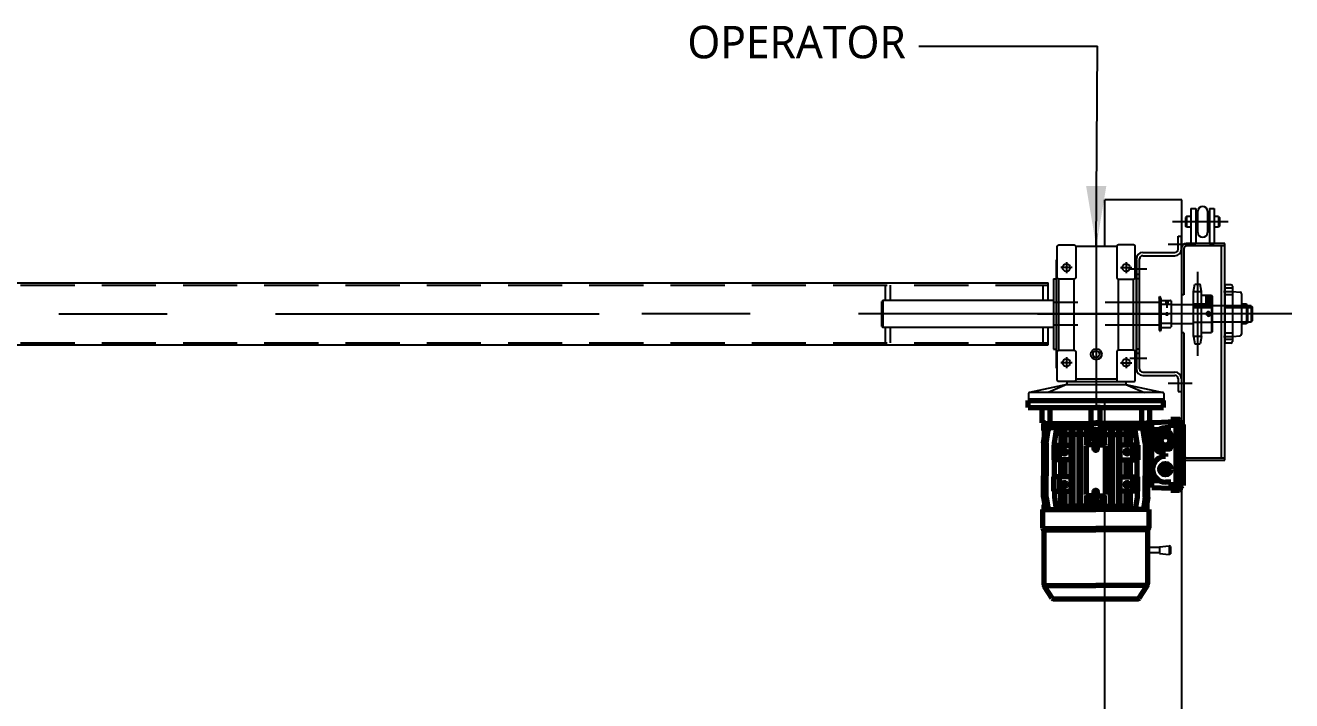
# Model space of a CAD drawing. Extents: x 991 to 16092, y 525 to 11255.
# Drawn here: x 4329 to 6667, y 9847 to 11094 of the extents above; entities that cross this region are included whole.
import ezdxf

# ---------------------------------------------------------------- set-up
doc = ezdxf.new("R2010")
doc.units = 0
doc.header["$LTSCALE"] = 200
doc.header["$MEASUREMENT"] = 0
for name, pattern in [('CENTER', [7, 4, -1, 1, -1]), ('EB_DASHDOT', [39, 30, -3, 3, -3]), ('HIDDEN', [0.375, 0.25, -0.125])]:
    doc.linetypes.add(name, pattern=pattern)
doc.layers.get('0').update_dxf_attribs({"linetype": 'CONTINUOUS'})
for name, color, linetype, lineweight in [('CAXA0', 7, 'CONTINUOUS', 70), ('CAXA1', 1, 'EB_DASHDOT', 25), ('CAXA3', 7, 'CONTINUOUS', 25)]:
    doc.layers.add(name, color=color, linetype=linetype, lineweight=lineweight)
doc.layers.add('SYM-LEAD', color=6, linetype='CONTINUOUS')
doc.layers.add('TEXT', color=3, linetype='CONTINUOUS')
doc.styles.add('스타일1', font='malgun.ttf')

msp = doc.modelspace()

# ---------------------------------------------------------------- linework, layer by layer
at = {"color": 0, "transparency": 33554687}
for p, q in [((6463.8, 10772, 15.8), (6321.8, 10772, 15.8)), ((6321.8, 10686, 18.4), (6321.8, 10772, 15.8)), ((6463.8, 5789.3, 1.4), (6463.8, 10772, 15.8)), ((6321.8, 5789.3), (6321.8, 10401.5, 18.4))]:
    msp.add_line(p, q, dxfattribs=at)
at = {"transparency": 33554687}
for p, q in [((6480.9, 10756.5, 4.2), (6480.9, 10691.5, 4.2)), ((6480.9, 10756.5, 4.2), (6489.9, 10756.5, 4.2)), ((6489.9, 10756.5, 4.2), (6489.9, 10691.5, 4.2)), ((6514.9, 10756.5, 4.2), (6514.9, 10691.5, 4.2)), ((6514.9, 10756.5, 4.2), (6523.9, 10756.5, 4.2)), ((6523.9, 10756.5, 4.2), (6523.9, 10691.5, 4.2)), ((6472.9, 10741.5, 4.2), (6470.9, 10739.5, 4.2)), ((6470.9, 10739.5, 4.2), (6470.9, 10723.5, 4.2)), ((6480.9, 10741.5, 4.2), (6472.9, 10741.5, 4.2)), ((6472.9, 10741.5, 4.2), (6472.9, 10721.5, 4.2)), ((6493.4, 10741.5, 4.2), (6489.9, 10741.5, 4.2)), ((6493.4, 10712, 4.2), (6493.4, 10751, 4.2)), ((6511.4, 10751, 4.2), (6511.4, 10712, 4.2)), ((6514.9, 10741.5, 4.2), (6511.4, 10741.5, 4.2)), ((6531.9, 10741.5, 4.2), (6523.9, 10741.5, 4.2)), ((6531.9, 10741.5, 4.2), (6533.9, 10739.5, 4.2)), ((6531.9, 10741.5, 4.2), (6531.9, 10721.5, 4.2)), ((6533.9, 10739.5, 4.2), (6533.9, 10723.5, 4.2)), ((6472.9, 10721.5, 4.2), (6470.9, 10723.5, 4.2)), ((6480.9, 10721.5, 4.2), (6472.9, 10721.5, 4.2)), ((6493.4, 10721.5, 4.2), (6489.9, 10721.5, 4.2)), ((6514.9, 10721.5, 4.2), (6511.4, 10721.5, 4.2)), ((6531.9, 10721.5, 4.2), (6523.9, 10721.5, 4.2)), ((6533.9, 10723.5, 4.2), (6531.9, 10721.5, 4.2)), ((6457.4, 10705, 4.2), (6463.4, 10705, 4.2)), ((6457.4, 10681, 4.2), (6457.4, 10705, 4.2)), ((6463.4, 10681, 4.2), (6463.4, 10705, 4.2)), ((6543.4, 10691.5, 4.2), (6472.4, 10691.5, 4.2)), ((6543.4, 10687, 4.2), (6472.4, 10687, 4.2)), ((6480.9, 10691.5, 4.2), (6489.9, 10691.5, 4.2)), ((6514.9, 10691.5, 4.2), (6523.9, 10691.5, 4.2)), ((6537.4, 10296, 4.2), (6537.4, 10687, 4.2)), ((6543.4, 10291.5, 4.2), (6543.4, 10691.5, 4.2)), ((6543.4, 10685.5, 4.2), (6543.4, 10691.5, 4.2)), ((6380.1, 10460, 4.2), (6380.1, 10663, 4.2)), ((6380.1, 10460, 4.2), (6380.1, 10663, 4.2)), ((6386.1, 10460, 4.2), (6386.1, 10663, 4.2)), ((6386.1, 10460, 4.2), (6386.1, 10663, 4.2)), ((6392.1, 10675, 4.2), (6451.4, 10675, 4.2)), ((6392.1, 10669, 4.2), (6451.4, 10669, 4.2)), ((6463.4, 10682.5, 4.2), (6463.4, 10588.8, 4.2)), ((6467.9, 10682.5, 4.2), (6467.9, 10596.5, 4.2)), ((6463.4, 10641.5, 4.2), (6463.4, 10481.5, 4.2)), ((2220.1, 10618.7, 4.2), (6217.1, 10618.7, 4.2)), ((6217.1, 10586.5, 4.2), (6217.1, 10618.7, 4.2)), ((6386.1, 10634.5, 4.2), (6380.1, 10634.5, 4.2)), ((6386.1, 10634.5, 4.2), (6380.1, 10634.5, 4.2)), ((6485.7, 10603.1, 4.2), (6488.4, 10616.5, 4.2)), ((6488.4, 10616.5, 4.2), (6497.7, 10616.5, 4.2)), ((6500.3, 10603.1, 4.2), (6497.7, 10616.5, 4.2)), ((6543.4, 10615.5, 4.2), (6543.4, 10507.5, 4.2)), ((6554.4, 10615.5, 4.2), (6543.4, 10615.5, 4.2)), ((6467.9, 10596.5, 4.2), (6463.4, 10596.5, 4.2)), ((6485.7, 10603.1, 4.2), (6500.3, 10603.1, 4.2)), ((6485.7, 10519.9, 4.2), (6485.7, 10603.1, 4.2)), ((6500.3, 10519.9, 4.2), (6500.3, 10603.1, 4.2)), ((6500.3, 10596, 4.2), (6518.7, 10596, 4.2)), ((6518.7, 10596, 4.2), (6520.7, 10594, 4.2)), ((6518.7, 10596, 4.2), (6518.7, 10527, 4.2)), ((6520.7, 10529, 4.2), (6520.7, 10594, 4.2)), ((6557.4, 10612.5, 4.2), (6557.4, 10510.5, 4.2)), ((6557.4, 10603, 4.2), (6571.6, 10601.9, 4.2)), ((6574.4, 10598.9, 4.2), (6574.4, 10524.1, 4.2)), ((5912.1, 10586.5, 4.2), (5910.1, 10584.5, 4.2)), ((5910.1, 10538.5, 4.2), (5910.1, 10584.5, 4.2)), ((6227.1, 10586.5, 4.2), (5912.1, 10586.5, 4.2)), ((5912.1, 10586.5, 4.2), (5912.1, 10536.5, 4.2)), ((6227.1, 10586.5, 4.2), (6227.1, 10536.5, 4.2)), ((6227.1, 10586.5, 4.2), (6227.1, 10536.5, 4.2)), ((6444.3, 10579, 4.2), (6485.7, 10579, 4.2)), ((6543.4, 10576.5, 4.2), (6520.7, 10576.5, 4.2)), ((6583.6, 10579.5, 4.2), (6574.4, 10579.5, 4.2)), ((6583.6, 10579.5, 4.2), (6583.6, 10543.5, 4.2)), ((6585.6, 10578.5, -17.8), (6583.6, 10578.5, -17.8)), ((6583.6, 10578.5, -17.8), (6583.6, 10574.5, -17.8)), ((6583.6, 10574.5, -17.8), (6585.6, 10574.5, -17.8)), ((6585.6, 10574.5, -17.8), (6585.6, 10578.5, -17.8)), ((6591.9, 10576.5, 4.2), (6585.6, 10576.5, 4.2)), ((6585.6, 10576.5, 4.2), (6585.6, 10546.5, 4.2)), ((6591.9, 10576.5, 4.2), (6593.9, 10574.5, 4.2)), ((6591.9, 10576.5, 4.2), (6591.9, 10546.5, 4.2)), ((6593.9, 10574.5, 4.2), (6593.9, 10548.5, 4.2)), ((6543.4, 10546.5, 4.2), (6520.7, 10546.5, 4.2)), ((6583.6, 10548.5, -17.8), (6585.6, 10548.5, -17.8)), ((6583.6, 10544.5, -17.8), (6583.6, 10548.5, -17.8)), ((6585.6, 10548.5, -17.8), (6585.6, 10544.5, -17.8)), ((6591.9, 10546.5, 4.2), (6585.6, 10546.5, 4.2)), ((6593.9, 10548.5, 4.2), (6591.9, 10546.5, 4.2)), ((5910.1, 10538.5, 4.2), (5912.1, 10536.5, 4.2)), ((6227.1, 10536.5, 4.2), (5912.1, 10536.5, 4.2)), ((6217.1, 10504.4, 4.2), (6217.1, 10536.5, 4.2)), ((6444.3, 10544, 4.2), (6485.7, 10544, 4.2)), ((6463.4, 10534.2, 4.2), (6463.4, 10300.5, 4.2)), ((6467.9, 10526.5, 4.2), (6463.4, 10526.5, 4.2)), ((6467.9, 10526.5, 4.2), (6467.9, 10300.5, 4.2)), ((6500.3, 10527, 4.2), (6518.7, 10527, 4.2)), ((6583.6, 10543.5, 4.2), (6574.4, 10543.5, 4.2)), ((6585.6, 10544.5, -17.8), (6583.6, 10544.5, -17.8)), ((2220.1, 10504.4, 4.2), (6217.1, 10504.4, 4.2)), ((6500.3, 10519.9, 4.2), (6485.7, 10519.9, 4.2)), ((6485.7, 10519.9, 4.2), (6488.4, 10506.5, 4.2)), ((6488.4, 10506.5, 4.2), (6497.7, 10506.5, 4.2)), ((6500.3, 10519.9, 4.2), (6497.7, 10506.5, 4.2)), ((6554.4, 10507.5, 4.2), (6543.4, 10507.5, 4.2)), ((6557.4, 10520, 4.2), (6571.6, 10521.1, 4.2)), ((6386.1, 10488.5, 4.2), (6380.1, 10488.5, 4.2)), ((6386.1, 10488.5, 4.2), (6380.1, 10488.5, 4.2)), ((6232.1, 10461.5, 4.2), (6234.1, 10461.5, 4.2)), ((6232.1, 10461.5, 4.2), (6234.1, 10461.5, 4.2)), ((6392.1, 10454, 4.2), (6451.4, 10454, 4.2)), ((6392.1, 10448, 4.2), (6451.4, 10448, 4.2)), ((6457.4, 10442, 4.2), (6457.4, 10418, 4.2)), ((6463.4, 10442, 4.2), (6463.4, 10418, 4.2)), ((6457.4, 10418, 4.2), (6463.4, 10418, 4.2)), ((6472.4, 10296, 4.2), (6543.4, 10296, 4.2)), ((6472.4, 10291.5, 4.2), (6543.4, 10291.5, 4.2)), ((6543.4, 10291.5, 4.2), (6543.4, 10297.5, 4.2))]:
    msp.add_line(p, q, dxfattribs=at)
at = {"color": 1, "linetype": 'CENTER', "transparency": 33554687}
for p, q in [((6306.1, 10710.1, 4.2), (6306.1, 10390.1, 4.2)), ((6549.4, 10731.5, 4.2), (6446.8, 10731.5, 4.2)), ((6261.5, 10647, 4.2), (6240.7, 10647, 4.2)), ((6261.5, 10647, 4.2), (6240.7, 10647, 4.2)), ((6251.1, 10657.4, 4.2), (6251.1, 10636.6, 4.2)), ((6251.1, 10657.4, 4.2), (6251.1, 10636.6, 4.2)), ((6350.7, 10647, 4.2), (6371.5, 10647, 4.2)), ((6350.7, 10647, 4.2), (6371.5, 10647, 4.2)), ((6361.1, 10657.4, 4.2), (6361.1, 10636.6, 4.2)), ((6361.1, 10657.4, 4.2), (6361.1, 10636.6, 4.2)), ((6493, 10639.2, 4.2), (6493, 10483.9, 4.2)), ((6512.9, 10596.7, 4.2), (6512.9, 10579, 4.2)), ((6541, 10603, 4.2), (6559.3, 10603, 4.2)), ((1990.8, 10561.5, 18.4), (5388.2, 10561.5, 18.4)), ((6666.9, 10561.5, 4.2), (5372.7, 10561.5, 18.4)), ((6391.2, 10561.5, 4.2), (6221, 10561.5, 4.2)), ((6391.2, 10561.5, 4.2), (6221, 10561.5, 4.2)), ((6512.9, 10566.9, 4.2), (6512.9, 10556.2, 4.2)), ((6594.3, 10561.5, 4.2), (6532.3, 10561.5, 4.2)), ((6541, 10520, 4.2), (6559.3, 10520, 4.2)), ((6251.1, 10481.9, 4.2), (6251.1, 10461.1, 4.2)), ((6251.1, 10481.9, 4.2), (6251.1, 10461.1, 4.2)), ((6361.1, 10481.9, 4.2), (6361.1, 10461.1, 4.2)), ((6361.1, 10481.9, 4.2), (6361.1, 10461.1, 4.2)), ((6261.5, 10471.5, 4.2), (6240.7, 10471.5, 4.2)), ((6261.5, 10471.5, 4.2), (6240.7, 10471.5, 4.2)), ((6306.1, 10462, 4.2), (6306.1, 10390.1, 4.2)), ((6350.7, 10471.5, 4.2), (6371.5, 10471.5, 4.2)), ((6350.7, 10471.5, 4.2), (6371.5, 10471.5, 4.2))]:
    msp.add_line(p, q, dxfattribs=at)
at = {"color": 4, "transparency": 33554687}
for p, q in [((6344.1, 10686, 4.2), (6268.1, 10686, 4.2)), ((6344.1, 10686, 4.2), (6268.1, 10686, 4.2)), ((6232.1, 10661.5, 4.2), (6232.1, 10461.5, 4.2)), ((6232.1, 10661.5, 4.2), (6234.1, 10661.5, 4.2)), ((6232.1, 10661.5, 4.2), (6232.1, 10461.5, 4.2)), ((6232.1, 10661.5, 4.2), (6234.1, 10661.5, 4.2)), ((6380.1, 10661.5, 4.2), (6378.1, 10661.5, 4.2)), ((6380.1, 10661.5, 4.2), (6378.1, 10661.5, 4.2)), ((6380.1, 10661.5, 4.2), (6380.1, 10461.5, 4.2)), ((6380.1, 10661.5, 4.2), (6380.1, 10461.5, 4.2)), ((6227.1, 10626.5, 4.2), (6227.1, 10496.5, 4.2)), ((6227.1, 10626.5, 4.2), (6232.1, 10626.5, 4.2)), ((6227.1, 10626.5, 4.2), (6227.1, 10496.5, 4.2)), ((6227.1, 10626.5, 4.2), (6232.1, 10626.5, 4.2)), ((6237.1, 10496, 4.2), (6237.1, 10626, 4.2)), ((6237.1, 10496, 4.2), (6237.1, 10626, 4.2)), ((6265.1, 10494.5, 4.2), (6265.1, 10626, 4.2)), ((6265.1, 10494.5, 4.2), (6265.1, 10626, 4.2)), ((6347.1, 10494.5, 4.2), (6347.1, 10626, 4.2)), ((6347.1, 10494.5, 4.2), (6347.1, 10626, 4.2)), ((6375.1, 10494.5, 4.2), (6375.1, 10626, 4.2)), ((6375.1, 10494.5, 4.2), (6375.1, 10626, 4.2)), ((6385.1, 10626.5, 4.2), (6380.1, 10626.5, 4.2)), ((6385.1, 10626.5, 4.2), (6380.1, 10626.5, 4.2)), ((6385.1, 10626.5, 4.2), (6385.1, 10496.5, 4.2)), ((6385.1, 10626.5, 4.2), (6385.1, 10496.5, 4.2)), ((6422.3, 10590, 4.2), (6423.2, 10593.5, 4.2)), ((6423.2, 10593.5, 4.2), (6424.4, 10593.5, 4.2)), ((6425.3, 10590, 4.2), (6424.4, 10593.5, 4.2)), ((6422.3, 10590, 4.2), (6425.3, 10590, 4.2)), ((6422.3, 10590, 4.2), (6422.3, 10533, 4.2)), ((6425.3, 10590, 4.2), (6425.3, 10533, 4.2)), ((6425.3, 10586.5, 4.2), (6443.3, 10586.5, 4.2)), ((6444.3, 10585.5, 4.2), (6444.3, 10537.5, 4.2)), ((6422.3, 10533, 4.2), (6423.2, 10529.5, 4.2)), ((6422.3, 10533, 4.2), (6425.3, 10533, 4.2)), ((6423.2, 10529.5, 4.2), (6424.4, 10529.5, 4.2)), ((6425.3, 10533, 4.2), (6424.4, 10529.5, 4.2)), ((6425.3, 10536.5, 4.2), (6443.3, 10536.5, 4.2)), ((6227.1, 10496.5, 4.2), (6232.1, 10496.5, 4.2)), ((6227.1, 10496.5, 4.2), (6232.1, 10496.5, 4.2)), ((6385.1, 10496.5, 4.2), (6380.1, 10496.5, 4.2)), ((6385.1, 10496.5, 4.2), (6380.1, 10496.5, 4.2)), ((6380.1, 10461.5, 4.2), (6378.1, 10461.5, 4.2)), ((6380.1, 10461.5, 4.2), (6378.1, 10461.5, 4.2)), ((6251.6, 10430.9, 4.2), (6182.7, 10416.5, 4.2)), ((6251.6, 10430.9, 4.2), (6182.7, 10416.5, 4.2)), ((6251.6, 10430.9, 4.2), (6217.2, 10416.5, 4.2)), ((6251.6, 10430.9, 4.2), (6217.2, 10416.5, 4.2)), ((6251.6, 10436.5, 4.2), (6360.6, 10436.5, 4.2)), ((6251.6, 10436.5, 4.2), (6251.6, 10430.9, 4.2)), ((6251.6, 10436.5, 4.2), (6360.6, 10436.5, 4.2)), ((6251.6, 10436.5, 4.2), (6251.6, 10430.9, 4.2)), ((6251.6, 10430.9, 4.2), (6360.6, 10430.9, 4.2)), ((6251.6, 10430.9, 4.2), (6360.6, 10430.9, 4.2)), ((6344.1, 10441, 4.2), (6268.1, 10441, 4.2)), ((6344.1, 10441, 4.2), (6268.1, 10441, 4.2)), ((6360.6, 10436.5, 4.2), (6360.6, 10430.9, 4.2)), ((6360.6, 10436.5, 4.2), (6360.6, 10430.9, 4.2)), ((6360.6, 10430.9, 4.2), (6395.1, 10416.5, 4.2)), ((6360.6, 10430.9, 4.2), (6429.5, 10416.5, 4.2)), ((6360.6, 10430.9, 4.2), (6395.1, 10416.5, 4.2)), ((6360.6, 10430.9, 4.2), (6429.5, 10416.5, 4.2)), ((6181.1, 10414.5, 4.2), (6181.1, 10401.5, 4.2)), ((6181.1, 10414.5, 4.2), (6181.1, 10401.5, 4.2)), ((6429.1, 10416.5, 4.2), (6183.1, 10416.5, 4.2)), ((6429.1, 10416.5, 4.2), (6183.1, 10416.5, 4.2)), ((6431.1, 10414.5, 4.2), (6431.1, 10401.5, 4.2)), ((6431.1, 10414.5, 4.2), (6431.1, 10401.5, 4.2)), ((6431.1, 10401.5, 4.2), (6181.1, 10401.5, 4.2)), ((6431.1, 10401.5, 4.2), (6181.1, 10401.5, 4.2))]:
    msp.add_line(p, q, dxfattribs=at)
at = {"color": 1, "linetype": 'CENTER', "ltscale": 2, "transparency": 33554687}
for p, q in [((6483.1, 10690, 4.2), (6439, 10690, 4.2)), ((6399.7, 10644, 4.2), (6368.2, 10644, 4.2)), ((6399.7, 10644, 4.2), (6368.2, 10644, 4.2)), ((6197.7, 10561.5, 4.2), (6438.5, 10561.5, 4.2)), ((6197.7, 10561.5, 4.2), (6438.5, 10561.5, 4.2)), ((6209.3, 10561.5, 4.2), (6418.2, 10561.5, 4.2)), ((6209.3, 10561.5, 4.2), (6418.2, 10561.5, 4.2)), ((6360.7, 10561.5, 4.2), (6398.2, 10561.5, 4.2)), ((6360.7, 10561.5, 4.2), (6398.2, 10561.5, 4.2)), ((6399.7, 10479, 4.2), (6368.2, 10479, 4.2)), ((6399.7, 10479, 4.2), (6368.2, 10479, 4.2)), ((6483.1, 10433, 4.2), (6439, 10433, 4.2))]:
    msp.add_line(p, q, dxfattribs=at)
at = {"color": 6, "linetype": 'HIDDEN', "ltscale": 2, "transparency": 33554687}
for p, q in [((2220.1, 10614.7, 4.2), (6217.1, 10614.7, 4.2)), ((5917.1, 10586.5, 4.2), (5917.1, 10614.7, 4.2)), ((5926.1, 10586.5, 4.2), (5926.1, 10614.7, 4.2)), ((6208.1, 10586.5, 4.2), (6208.1, 10614.7, 4.2)), ((6422.3, 10582.5, 4.2), (6227.1, 10582.5, 4.2)), ((6444.3, 10579, 4.2), (6422.3, 10579, 4.2)), ((6434.3, 10586.5, 4.2), (6434.3, 10581.5, 4.2)), ((6438.3, 10586.5, 4.2), (6438.3, 10581.5, 4.2)), ((5917.1, 10508.4, 4.2), (5917.1, 10536.5, 4.2)), ((5926.1, 10508.4, 4.2), (5926.1, 10536.5, 4.2)), ((6208.1, 10508.4, 4.2), (6208.1, 10536.5, 4.2)), ((6422.3, 10540.5, 4.2), (6227.1, 10540.5, 4.2)), ((6444.3, 10544, 4.2), (6422.3, 10544, 4.2)), ((2220.1, 10508.4, 4.2), (6217.1, 10508.4, 4.2))]:
    msp.add_line(p, q, dxfattribs=at)
at = {"color": 6, "linetype": 'HIDDEN', "transparency": 33554687}
for p, q in [((6508.9, 10580, 4.2), (6508.9, 10595.7, 4.2)), ((6509.5, 10580, 4.2), (6509.5, 10595.7, 4.2)), ((6516.3, 10580, 4.2), (6516.3, 10595.7, 4.2)), ((6516.9, 10580, 4.2), (6516.9, 10595.7, 4.2)), ((6557.4, 10609, 4.2), (6543.4, 10609, 4.2)), ((6557.4, 10597, 4.2), (6543.4, 10597, 4.2)), ((6485.7, 10580, 4.2), (6520.7, 10580, 4.2)), ((6485.7, 10576.5, 4.2), (6520.7, 10576.5, 4.2)), ((6593.9, 10573, 4.2), (6485.7, 10573, 4.2)), ((6583.6, 10576.5, 4.2), (6543.4, 10576.5, 4.2)), ((6485.7, 10546.5, 4.2), (6520.7, 10546.5, 4.2)), ((6583.6, 10546.5, 4.2), (6543.4, 10546.5, 4.2)), ((6557.4, 10526, 4.2), (6543.4, 10526, 4.2)), ((6557.4, 10514, 4.2), (6543.4, 10514, 4.2))]:
    msp.add_line(p, q, dxfattribs=at)
at = {"color": 1, "linetype": 'CENTER', "ltscale": 0.5, "transparency": 33554687}
for p, q in [((6436.3, 10587.6, 4.2), (6436.3, 10572.7, 4.2)), ((6436.3, 10564.9, 4.2), (6436.3, 10558.1, 4.2))]:
    msp.add_line(p, q, dxfattribs=at)
at = {"ltscale": 2, "transparency": 33554687}
msp.add_line((6520.7, 10529, 4.2), (6518.7, 10527, 4.2), dxfattribs=at)
at = {"color": 9, "ltscale": 0.2, "transparency": 33554687}
msp.add_line((6430.1, 10401.5, 4.2), (6180.1, 10401.5, 4.2), dxfattribs=at)
at = {"color": 9, "ltscale": 0.439214, "transparency": 33554687}
for p, q in [((6422.7, 10130.1, 4.2), (6400.7, 10130.1, 4.2)), ((6422.7, 10120.4, 4.2), (6400.7, 10120.4, 4.2))]:
    msp.add_line(p, q, dxfattribs=at)
at = {"color": 9, "ltscale": 0.3635, "transparency": 33554687}
for p, q in [((6422.7, 10131.3, 4.2), (6440.8, 10133.1, 4.2)), ((6422.7, 10119.2, 4.2), (6440.8, 10117.4, 4.2))]:
    msp.add_line(p, q, dxfattribs=at)
at = {"color": 9, "ltscale": 0.227658, "transparency": 33554687}
msp.add_line((6422.7, 10131.3, 4.2), (6422.7, 10119.9, 4.2), dxfattribs=at)
at = {"color": 9, "ltscale": 0.295718, "transparency": 33554687}
msp.add_line((6440.8, 10133.1, 4.2), (6440.8, 10118.3, 4.2), dxfattribs=at)
at = {"color": 9, "ltscale": 0.049999, "transparency": 33554687}
for p, q in [((6443, 10131.9, 4.2), (6440.8, 10133.1, 4.2)), ((6443, 10118.6, 4.2), (6440.8, 10117.4, 4.2))]:
    msp.add_line(p, q, dxfattribs=at)
at = {"color": 9, "ltscale": 0.248779, "transparency": 33554687}
msp.add_line((6443, 10131.9, 4.2), (6443, 10119.4, 4.2), dxfattribs=at)
at = {"color": 9, "ltscale": 0.014842, "transparency": 33554687}
msp.add_line((6422.7, 10119.9, 4.2), (6422.7, 10119.2, 4.2), dxfattribs=at)
at = {"color": 9, "ltscale": 0.019281, "transparency": 33554687}
msp.add_line((6440.8, 10118.3, 4.2), (6440.8, 10117.4, 4.2), dxfattribs=at)
at = {"color": 9, "ltscale": 0.01622, "transparency": 33554687}
msp.add_line((6443, 10119.4, 4.2), (6443, 10118.6, 4.2), dxfattribs=at)
at = {"color": 4, "transparency": 33554687, "elevation": 35.3}
for points in [[(6237.1, 10626, -0.414214), (6234.1, 10629), (6234.1, 10686, -0.414214), (6237.1, 10689), (6265.1, 10689, -0.414214), (6268.1, 10686), (6268.1, 10629, -0.414214), (6265.1, 10626)], [(6237.1, 10626, -0.414214), (6234.1, 10629), (6234.1, 10686, -0.414214), (6237.1, 10689), (6265.1, 10689, -0.414214), (6268.1, 10686), (6268.1, 10629, -0.414214), (6265.1, 10626)], [(6375.1, 10626, 0.414214), (6378.1, 10629), (6378.1, 10686, 0.414214), (6375.1, 10689), (6347.1, 10689, 0.414214), (6344.1, 10686), (6344.1, 10629, 0.414214), (6347.1, 10626)], [(6375.1, 10626, 0.414214), (6378.1, 10629), (6378.1, 10686, 0.414214), (6375.1, 10689), (6347.1, 10689, 0.414214), (6344.1, 10686), (6344.1, 10629, 0.414214), (6347.1, 10626)], [(6237.1, 10436.5, -0.414214), (6234.1, 10439.5), (6234.1, 10491.5, -0.414214), (6237.1, 10494.5), (6265.1, 10494.5, -0.414214), (6268.1, 10491.5), (6268.1, 10439.5, -0.414214), (6265.1, 10436.5)], [(6237.1, 10436.5, -0.414214), (6234.1, 10439.5), (6234.1, 10491.5, -0.414214), (6237.1, 10494.5), (6265.1, 10494.5, -0.414214), (6268.1, 10491.5), (6268.1, 10439.5, -0.414214), (6265.1, 10436.5)], [(6375.1, 10436.5, 0.414214), (6378.1, 10439.5), (6378.1, 10491.5, 0.414214), (6375.1, 10494.5), (6347.1, 10494.5, 0.414214), (6344.1, 10491.5), (6344.1, 10439.5, 0.414214), (6347.1, 10436.5)], [(6375.1, 10436.5, 0.414214), (6378.1, 10439.5), (6378.1, 10491.5, 0.414214), (6375.1, 10494.5), (6347.1, 10494.5, 0.414214), (6344.1, 10491.5), (6344.1, 10439.5, 0.414214), (6347.1, 10436.5)]]:
    msp.add_lwpolyline(points, format="xyb", close=True, dxfattribs=at)
at = {"color": 4, "transparency": 33554687}
for centre, radius in [((6251.1, 10647, 4.2), 7), ((6251.1, 10647, 4.2), 7), ((6361.1, 10647, 4.2), 7), ((6361.1, 10647, 4.2), 7), ((6306.1, 10487, 4.2), 10), ((6306.1, 10487, 4.2), 10), ((6306.1, 10487, 4.2), 6), ((6306.1, 10487, 4.2), 6), ((6361.1, 10471.5, 4.2), 7), ((6361.1, 10471.5, 4.2), 7)]:
    msp.add_circle(centre, radius, dxfattribs=at)
at = {"transparency": 33554687}
for centre, radius in [((6436.3, 10561.5, 4.2), 2), ((6512.9, 10561.5, 4.2), 3.4), ((6251.1, 10471.5, 4.2), 7), ((6251.1, 10471.5, 4.2), 7)]:
    msp.add_circle(centre, radius, dxfattribs=at)
for centre, radius, start, end in [((6502.4, 10751, 4.2), 9, 0, 180), ((6502.4, 10712, 4.2), 9, 180, 0), ((6472.4, 10682.5, 4.2), 9, 90, 180), ((6472.4, 10682.5, 4.2), 4.5, 90, 180), ((6392.1, 10663, 4.2), 12, 90, 180), ((6392.1, 10663, 4.2), 12, 90, 180), ((6392.1, 10663, 4.2), 6, 90, 180), ((6392.1, 10663, 4.2), 6, 90, 180), ((6451.4, 10681, 4.2), 12, 270, 0), ((6451.4, 10681, 4.2), 6, 270, 0), ((6554.4, 10612.5, 4.2), 3, 0, 90), ((6571.4, 10598.9, 4.2), 3, 0, 85.5321), ((6571.4, 10524.1, 4.2), 3, 274.4679, 0), ((6554.4, 10510.5, 4.2), 3, 270, 0), ((6392.1, 10460, 4.2), 12, 180, 270), ((6392.1, 10460, 4.2), 12, 180, 270), ((6392.1, 10460, 4.2), 6, 180, 270), ((6392.1, 10460, 4.2), 6, 180, 270), ((6451.4, 10442, 4.2), 12, 0, 90), ((6451.4, 10442, 4.2), 6, 0, 90), ((6472.4, 10300.5, 4.2), 9, 180, 270), ((6472.4, 10300.5, 4.2), 4.5, 180, 270)]:
    msp.add_arc(centre, radius, start, end, dxfattribs=at)
at = {"color": 4, "transparency": 33554687}
for centre, radius, start, end in [((6443.3, 10585.5, 4.2), 1, 0, 90), ((6443.3, 10537.5, 4.2), 1, 270, 0), ((6183.1, 10414.5, 4.2), 2, 90, 180), ((6183.1, 10414.5, 4.2), 2, 90, 180), ((6429.1, 10414.5, 4.2), 2, 0, 90), ((6429.1, 10414.5, 4.2), 2, 0, 90)]:
    msp.add_arc(centre, radius, start, end, dxfattribs=at)
at = {"color": 8, "transparency": 33554687}
msp.add_arc((6512.9, 10561.5, 4.2), 4, 270, 180, dxfattribs=at)
at = {"layer": 'CAXA0', "color": 9, "linetype": 'Continuous', "lineweight": 70, "transparency": 33554687}
for p, q in [((6180.1, 10389, 4.2), (6180.1, 10401.5, 4.2)), ((6205.7, 10389, 4.2), (6205.7, 10360.3, 4.2)), ((6220.7, 10389, 4.2), (6220.7, 10359, 4.2)), ((6297, 10389, 4.2), (6305.1, 10389, 4.2)), ((6297, 10359, 4.2), (6297, 10389, 4.2)), ((6313.2, 10389, 4.2), (6305.1, 10389, 4.2)), ((6313.2, 10359, 4.2), (6313.2, 10389, 4.2)), ((6389.5, 10389, 4.2), (6389.5, 10359, 4.2)), ((6404.5, 10389, 4.2), (6404.5, 10360.3, 4.2)), ((6430.1, 10389, 4.2), (6430.1, 10401.5, 4.2)), ((6212.1, 10360.3, 4.2), (6205.7, 10360.3, 4.2)), ((6208.9, 10359, 4.2), (6305.1, 10359, 4.2)), ((6208.9, 10359, 4.2), (6208.9, 10346.3, 4.2)), ((6212.1, 10360.3, 4.2), (6212.1, 10359, 4.2)), ((6220.1, 10359, 4.2), (6305.1, 10359, 4.2)), ((6220.6, 10351.2, 4.2), (6220.6, 10359, 4.2)), ((6295.7, 10359, 4.2), (6295.7, 10332.2, 4.2)), ((6296.8, 10359, 4.2), (6296.8, 10337.8, 4.2)), ((6297, 10360.3, 4.2), (6305.1, 10360.3, 4.2)), ((6313.2, 10360.3, 4.2), (6305.1, 10360.3, 4.2)), ((6390.2, 10359, 4.2), (6305.1, 10359, 4.2)), ((6401.4, 10359, 4.2), (6305.1, 10359, 4.2)), ((6313.4, 10359, 4.2), (6313.4, 10337.8, 4.2)), ((6314.6, 10359, 4.2), (6314.6, 10332.2, 4.2)), ((6389.6, 10351.2, 4.2), (6389.6, 10359, 4.2)), ((6398.2, 10360.3, 4.2), (6398.2, 10359, 4.2)), ((6398.2, 10360.3, 4.2), (6404.5, 10360.3, 4.2)), ((6401.4, 10359, 4.2), (6401.4, 10346.3, 4.2)), ((6208.9, 10346.3, 4.2), (6212.5, 10346.3, 4.2)), ((6209, 10322.6, 4.2), (6212.6, 10347.1, 4.2)), ((6210.2, 10346.3, 4.2), (6210.2, 10336.4, 4.2)), ((6210.2, 10336.4, 4.2), (6211, 10336.2, 4.2)), ((6210.7, 10322.6, 4.2), (6214.4, 10347.1, 4.2)), ((6213.7, 10322.6, 4.2), (6217.4, 10347.1, 4.2)), ((6295.7, 10351.2, 4.2), (6216.6, 10351.2, 4.2)), ((6228.8, 10322.6, 4.2), (6232.5, 10347.1, 4.2)), ((6240.6, 10351.2, 4.2), (6244.1, 10351.2, 4.2)), ((6240.8, 10351.2, 4.2), (6240.8, 10319, 4.2)), ((6245.4, 10319, 4.2), (6245.4, 10351.2, 4.2)), ((6248.6, 10319, 4.2), (6248.6, 10351.2, 4.2)), ((6248.6, 10338.7, 4.2), (6259.9, 10338.7, 4.2)), ((6259.9, 10200.2, 4.2), (6259.9, 10351.2, 4.2)), ((6263.2, 10200.2, 4.2), (6263.2, 10351.2, 4.2)), ((6274.4, 10338.7, 4.2), (6263.2, 10338.7, 4.2)), ((6274.4, 10200.2, 4.2), (6274.4, 10351.2, 4.2)), ((6277.7, 10200.2, 4.2), (6277.7, 10351.2, 4.2)), ((6289, 10338.7, 4.2), (6277.7, 10338.7, 4.2)), ((6289, 10319.7, 4.2), (6289, 10351.2, 4.2)), ((6292.2, 10319.7, 4.2), (6292.2, 10351.2, 4.2)), ((6292.2, 10338.7, 4.2), (6295.7, 10338.7, 4.2)), ((6296.8, 10337.8, 4.2), (6295.7, 10332.2, 4.2)), ((6296.8, 10347.2, 4.2), (6305.1, 10347.2, 4.2)), ((6301.8, 10337.8, 4.2), (6296.8, 10337.8, 4.2)), ((6299.6, 10347.2, 4.2), (6299.6, 10340, 4.2)), ((6299.6, 10340, 4.2), (6302.4, 10340, 4.2)), ((6305.1, 10347.2, 4.2), (6300.9, 10347.2, 4.2)), ((6305.1, 10341.3, 4.2), (6300.9, 10341.3, 4.2)), ((6301.8, 10340, 4.2), (6301.8, 10332.2, 4.2)), ((6302.3, 10346.8, 4.2), (6302.3, 10341.8, 4.2)), ((6302.4, 10341.3, 4.2), (6302.4, 10338.3, 4.2)), ((6302.4, 10338.3, 4.2), (6303.1, 10337.5, 4.2)), ((6302.4, 10338.3, 4.2), (6305.1, 10338.3, 4.2)), ((6303.1, 10337.5, 4.2), (6305.1, 10337.5, 4.2)), ((6313.4, 10347.2, 4.2), (6305.1, 10347.2, 4.2)), ((6305.1, 10347.2, 4.2), (6309.3, 10347.2, 4.2)), ((6305.1, 10341.3, 4.2), (6309.3, 10341.3, 4.2)), ((6307.9, 10338.3, 4.2), (6305.1, 10338.3, 4.2)), ((6307.1, 10337.5, 4.2), (6305.1, 10337.5, 4.2)), ((6307.9, 10338.3, 4.2), (6307.1, 10337.5, 4.2)), ((6307.9, 10346.8, 4.2), (6307.9, 10341.8, 4.2)), ((6307.9, 10341.3, 4.2), (6307.9, 10338.3, 4.2)), ((6310.7, 10340, 4.2), (6307.9, 10340, 4.2)), ((6308.4, 10340, 4.2), (6308.4, 10332.2, 4.2)), ((6308.4, 10337.8, 4.2), (6313.4, 10337.8, 4.2)), ((6310.7, 10347.2, 4.2), (6310.7, 10340, 4.2)), ((6313.4, 10337.8, 4.2), (6314.6, 10332.2, 4.2)), ((6314.6, 10351.2, 4.2), (6393.6, 10351.2, 4.2)), ((6318, 10338.7, 4.2), (6314.6, 10338.7, 4.2)), ((6318, 10319.7, 4.2), (6318, 10351.2, 4.2)), ((6321.3, 10319.7, 4.2), (6321.3, 10351.2, 4.2)), ((6321.3, 10338.7, 4.2), (6332.6, 10338.7, 4.2)), ((6332.6, 10200.2, 4.2), (6332.6, 10351.2, 4.2)), ((6335.8, 10200.2, 4.2), (6335.8, 10351.2, 4.2)), ((6335.8, 10338.7, 4.2), (6347.1, 10338.7, 4.2)), ((6347.1, 10200.2, 4.2), (6347.1, 10351.2, 4.2)), ((6350.3, 10200.2, 4.2), (6350.3, 10351.2, 4.2)), ((6361.6, 10338.7, 4.2), (6350.3, 10338.7, 4.2)), ((6361.6, 10319, 4.2), (6361.6, 10351.2, 4.2)), ((6364.9, 10319, 4.2), (6364.9, 10351.2, 4.2)), ((6369.6, 10351.2, 4.2), (6366.1, 10351.2, 4.2)), ((6369.4, 10351.2, 4.2), (6369.4, 10319, 4.2)), ((6381.5, 10322.6, 4.2), (6377.8, 10347.1, 4.2)), ((6396.5, 10322.6, 4.2), (6392.9, 10347.1, 4.2)), ((6399.5, 10322.6, 4.2), (6395.8, 10347.1, 4.2)), ((6401.3, 10322.6, 4.2), (6397.6, 10347.1, 4.2)), ((6401.4, 10346.3, 4.2), (6397.7, 10346.3, 4.2)), ((6400.1, 10336.4, 4.2), (6399.2, 10336.2, 4.2)), ((6400.1, 10346.3, 4.2), (6400.1, 10336.4, 4.2)), ((6406.4, 10352.3, 4.2), (6406.4, 10249.8, 4.2)), ((6209, 10322.6, 4.2), (6209, 10262.5, 4.2)), ((6210.7, 10322.6, 4.2), (6210.7, 10262.5, 4.2)), ((6213.7, 10322.6, 4.2), (6213.7, 10262.5, 4.2)), ((6227.7, 10319, 4.2), (6259.9, 10319, 4.2)), ((6227.7, 10319, 4.2), (6227.7, 10292.2, 4.2)), ((6228.8, 10319, 4.2), (6228.8, 10322.6, 4.2)), ((6237.4, 10319, 4.2), (6237.4, 10292.2, 4.2)), ((6287.6, 10317.2, 4.2), (6287.6, 10228.3, 4.2)), ((6305.1, 10319.7, 4.2), (6290.1, 10319.7, 4.2)), ((6301.8, 10332.2, 4.2), (6295.7, 10332.2, 4.2)), ((6303.5, 10322.8, 4.2), (6302.4, 10329, 4.2)), ((6302.4, 10329, 4.2), (6305.1, 10329, 4.2)), ((6302.4, 10329, 4.2), (6302.4, 10319.7, 4.2)), ((6303.1, 10313.8, 4.2), (6304.6, 10313.5, 4.2)), ((6303.1, 10313, 4.2), (6304.6, 10313.3, 4.2)), ((6303.2, 10313.8, 4.2), (6303.2, 10313, 4.2)), ((6303.5, 10322.8, 4.2), (6305.1, 10322.8, 4.2)), ((6303.5, 10322.8, 4.2), (6303.5, 10319.7, 4.2)), ((6304.6, 10314, 4.2), (6303.8, 10313.7, 4.2)), ((6304.6, 10312.9, 4.2), (6303.8, 10313.1, 4.2)), ((6304.6, 10314, 4.2), (6304.9, 10314.7, 4.2)), ((6304.8, 10313.7, 4.2), (6304.6, 10314, 4.2)), ((6304.6, 10313.5, 4.2), (6305, 10313.9, 4.2)), ((6304.6, 10313.5, 4.2), (6304.6, 10313.3, 4.2)), ((6304.6, 10313.3, 4.2), (6305, 10312.9, 4.2)), ((6304.8, 10313.1, 4.2), (6304.6, 10312.9, 4.2)), ((6304.6, 10312.9, 4.2), (6304.9, 10312.1, 4.2)), ((6304.7, 10315.5, 4.2), (6305, 10313.9, 4.2)), ((6305.1, 10315.3, 4.2), (6304.7, 10315.3, 4.2)), ((6304.7, 10311.3, 4.2), (6305, 10312.9, 4.2)), ((6305.1, 10311.5, 4.2), (6304.7, 10311.5, 4.2)), ((6305.1, 10313.9, 4.2), (6305, 10313.9, 4.2)), ((6305, 10312.9, 4.2), (6305.1, 10312.9, 4.2)), ((6307.9, 10329, 4.2), (6305.1, 10329, 4.2)), ((6306.7, 10322.8, 4.2), (6305.1, 10322.8, 4.2)), ((6305.1, 10319.7, 4.2), (6320.1, 10319.7, 4.2)), ((6305.1, 10315.3, 4.2), (6305.5, 10315.3, 4.2)), ((6305.1, 10313.9, 4.2), (6305.2, 10313.9, 4.2)), ((6305.2, 10312.9, 4.2), (6305.1, 10312.9, 4.2)), ((6305.1, 10311.5, 4.2), (6305.5, 10311.5, 4.2)), ((6305.5, 10315.5, 4.2), (6305.2, 10313.9, 4.2)), ((6305.6, 10313.5, 4.2), (6305.2, 10313.9, 4.2)), ((6305.6, 10313.3, 4.2), (6305.2, 10312.9, 4.2)), ((6305.5, 10311.3, 4.2), (6305.2, 10312.9, 4.2)), ((6305.7, 10314, 4.2), (6305.4, 10314.7, 4.2)), ((6305.4, 10313.7, 4.2), (6305.7, 10314, 4.2)), ((6305.4, 10313.1, 4.2), (6305.7, 10312.9, 4.2)), ((6305.7, 10312.9, 4.2), (6305.4, 10312.1, 4.2)), ((6307.2, 10313.8, 4.2), (6305.6, 10313.5, 4.2)), ((6305.6, 10313.5, 4.2), (6305.6, 10313.3, 4.2)), ((6307.2, 10313, 4.2), (6305.6, 10313.3, 4.2)), ((6305.7, 10314, 4.2), (6306.4, 10313.7, 4.2)), ((6305.7, 10312.9, 4.2), (6306.4, 10313.1, 4.2)), ((6306.7, 10322.8, 4.2), (6307.9, 10329, 4.2)), ((6306.7, 10322.8, 4.2), (6306.7, 10319.7, 4.2)), ((6307, 10313.8, 4.2), (6307, 10313, 4.2)), ((6307.9, 10329, 4.2), (6307.9, 10319.7, 4.2)), ((6308.4, 10332.2, 4.2), (6314.6, 10332.2, 4.2)), ((6322.6, 10317.2, 4.2), (6322.6, 10228.3, 4.2)), ((6382.6, 10319, 4.2), (6350.3, 10319, 4.2)), ((6372.8, 10319, 4.2), (6372.8, 10292.2, 4.2)), ((6381.5, 10319, 4.2), (6381.5, 10322.6, 4.2)), ((6382.6, 10319, 4.2), (6382.6, 10292.2, 4.2)), ((6396.5, 10322.6, 4.2), (6396.5, 10262.5, 4.2)), ((6399.5, 10322.6, 4.2), (6399.5, 10262.5, 4.2)), ((6401.3, 10322.6, 4.2), (6401.3, 10262.5, 4.2)), ((6259.9, 10292.2, 4.2), (6227.7, 10292.2, 4.2)), ((6228.8, 10260.9, 4.2), (6228.8, 10292.2, 4.2)), ((6240.8, 10260.9, 4.2), (6240.8, 10292.2, 4.2)), ((6245.4, 10260.9, 4.2), (6245.4, 10292.2, 4.2)), ((6248.6, 10260.9, 4.2), (6248.6, 10292.2, 4.2)), ((6350.3, 10292.2, 4.2), (6382.6, 10292.2, 4.2)), ((6361.6, 10260.9, 4.2), (6361.6, 10292.2, 4.2)), ((6364.9, 10260.9, 4.2), (6364.9, 10292.2, 4.2)), ((6369.4, 10260.9, 4.2), (6369.4, 10292.2, 4.2)), ((6381.5, 10260.9, 4.2), (6381.5, 10292.2, 4.2)), ((6209, 10222.9, 4.2), (6209, 10262.5, 4.2)), ((6210.7, 10222.9, 4.2), (6210.7, 10262.5, 4.2)), ((6213.7, 10222.9, 4.2), (6213.7, 10262.5, 4.2)), ((6259.9, 10260.9, 4.2), (6227.7, 10260.9, 4.2)), ((6227.7, 10234, 4.2), (6227.7, 10260.9, 4.2)), ((6237.4, 10260.9, 4.2), (6237.4, 10234, 4.2)), ((6350.3, 10260.9, 4.2), (6382.6, 10260.9, 4.2)), ((6372.8, 10260.9, 4.2), (6372.8, 10234, 4.2)), ((6382.6, 10234, 4.2), (6382.6, 10260.9, 4.2)), ((6396.5, 10222.9, 4.2), (6396.5, 10262.5, 4.2)), ((6399.5, 10222.9, 4.2), (6399.5, 10262.5, 4.2)), ((6401.3, 10222.9, 4.2), (6401.3, 10262.5, 4.2)), ((6209, 10222.9, 4.2), (6212.4, 10200.2, 4.2)), ((6210.7, 10222.9, 4.2), (6214.1, 10200.2, 4.2)), ((6213.7, 10222.9, 4.2), (6217.1, 10200.2, 4.2)), ((6227.7, 10234, 4.2), (6259.9, 10234, 4.2)), ((6228.8, 10234, 4.2), (6228.8, 10222.9, 4.2)), ((6228.8, 10222.9, 4.2), (6232.2, 10200.2, 4.2)), ((6240.8, 10200.2, 4.2), (6240.8, 10234, 4.2)), ((6245.4, 10200.2, 4.2), (6245.4, 10234, 4.2)), ((6248.6, 10222.9, 4.2), (6245.4, 10222.9, 4.2)), ((6248.6, 10200.2, 4.2), (6248.6, 10234, 4.2)), ((6259.9, 10222.9, 4.2), (6263.2, 10222.9, 4.2)), ((6274.4, 10222.9, 4.2), (6277.7, 10222.9, 4.2)), ((6289, 10200.2, 4.2), (6289, 10226.1, 4.2)), ((6305.1, 10225.8, 4.2), (6290.1, 10225.8, 4.2)), ((6292.2, 10200.2, 4.2), (6292.2, 10225.8, 4.2)), ((6302.4, 10216.5, 4.2), (6302.4, 10225.8, 4.2)), ((6303.5, 10222.7, 4.2), (6302.4, 10216.5, 4.2)), ((6303.1, 10232.5, 4.2), (6304.6, 10232.2, 4.2)), ((6303.1, 10231.7, 4.2), (6304.6, 10232, 4.2)), ((6303.2, 10232.5, 4.2), (6303.2, 10231.7, 4.2)), ((6303.5, 10222.7, 4.2), (6303.5, 10225.8, 4.2)), ((6303.5, 10222.7, 4.2), (6305.1, 10222.7, 4.2)), ((6304.6, 10232.6, 4.2), (6303.8, 10232.4, 4.2)), ((6304.6, 10231.5, 4.2), (6303.8, 10231.8, 4.2)), ((6304.6, 10232.6, 4.2), (6304.9, 10233.4, 4.2)), ((6304.6, 10232.2, 4.2), (6305, 10232.6, 4.2)), ((6304.8, 10232.4, 4.2), (6304.6, 10232.6, 4.2)), ((6304.6, 10232.2, 4.2), (6304.6, 10232, 4.2)), ((6304.6, 10232, 4.2), (6305, 10231.6, 4.2)), ((6304.8, 10231.8, 4.2), (6304.6, 10231.5, 4.2)), ((6304.6, 10231.5, 4.2), (6304.9, 10230.8, 4.2)), ((6304.7, 10234.2, 4.2), (6305, 10232.6, 4.2)), ((6305.1, 10234, 4.2), (6304.7, 10234, 4.2)), ((6304.7, 10230, 4.2), (6305, 10231.6, 4.2)), ((6305.1, 10230.2, 4.2), (6304.7, 10230.2, 4.2)), ((6305.1, 10232.6, 4.2), (6305, 10232.6, 4.2)), ((6305, 10231.6, 4.2), (6305.1, 10231.6, 4.2)), ((6305.1, 10234, 4.2), (6305.5, 10234, 4.2)), ((6305.1, 10232.6, 4.2), (6305.2, 10232.6, 4.2)), ((6305.2, 10231.6, 4.2), (6305.1, 10231.6, 4.2)), ((6305.1, 10230.2, 4.2), (6305.5, 10230.2, 4.2)), ((6305.1, 10225.8, 4.2), (6320.1, 10225.8, 4.2)), ((6306.7, 10222.7, 4.2), (6305.1, 10222.7, 4.2)), ((6305.5, 10234.2, 4.2), (6305.2, 10232.6, 4.2)), ((6305.6, 10232.2, 4.2), (6305.2, 10232.6, 4.2)), ((6305.6, 10232, 4.2), (6305.2, 10231.6, 4.2)), ((6305.5, 10230, 4.2), (6305.2, 10231.6, 4.2)), ((6305.7, 10232.6, 4.2), (6305.4, 10233.4, 4.2)), ((6305.4, 10232.4, 4.2), (6305.7, 10232.6, 4.2)), ((6305.4, 10231.8, 4.2), (6305.7, 10231.5, 4.2)), ((6305.7, 10231.5, 4.2), (6305.4, 10230.8, 4.2)), ((6307.2, 10232.5, 4.2), (6305.6, 10232.2, 4.2)), ((6305.6, 10232.2, 4.2), (6305.6, 10232, 4.2)), ((6307.2, 10231.7, 4.2), (6305.6, 10232, 4.2)), ((6305.7, 10232.6, 4.2), (6306.4, 10232.4, 4.2)), ((6305.7, 10231.5, 4.2), (6306.4, 10231.8, 4.2)), ((6306.7, 10222.7, 4.2), (6306.7, 10225.8, 4.2)), ((6306.7, 10222.7, 4.2), (6307.9, 10216.5, 4.2)), ((6307, 10232.5, 4.2), (6307, 10231.7, 4.2)), ((6307.9, 10216.5, 4.2), (6307.9, 10225.8, 4.2)), ((6318, 10200.2, 4.2), (6318, 10225.8, 4.2)), ((6321.3, 10200.2, 4.2), (6321.3, 10226.1, 4.2)), ((6335.8, 10222.9, 4.2), (6332.6, 10222.9, 4.2)), ((6350.3, 10222.9, 4.2), (6347.1, 10222.9, 4.2)), ((6382.6, 10234, 4.2), (6350.3, 10234, 4.2)), ((6361.6, 10200.2, 4.2), (6361.6, 10234, 4.2)), ((6361.6, 10222.9, 4.2), (6364.9, 10222.9, 4.2)), ((6364.9, 10200.2, 4.2), (6364.9, 10234, 4.2)), ((6369.4, 10200.2, 4.2), (6369.4, 10234, 4.2)), ((6381.5, 10222.9, 4.2), (6378, 10200.2, 4.2)), ((6381.5, 10234, 4.2), (6381.5, 10222.9, 4.2)), ((6396.5, 10222.9, 4.2), (6393.1, 10200.2, 4.2)), ((6399.5, 10222.9, 4.2), (6396.1, 10200.2, 4.2)), ((6401.3, 10222.9, 4.2), (6397.9, 10200.2, 4.2)), ((6207, 10200.2, 4.2), (6305.1, 10200.2, 4.2)), ((6207, 10200.2, 4.2), (6207, 10166.3, 4.2)), ((6210.2, 10209, 4.2), (6211, 10209.3, 4.2)), ((6210.2, 10200.2, 4.2), (6210.2, 10209, 4.2)), ((6248.6, 10206.8, 4.2), (6259.9, 10206.8, 4.2)), ((6274.4, 10206.8, 4.2), (6263.2, 10206.8, 4.2)), ((6289, 10206.8, 4.2), (6277.7, 10206.8, 4.2)), ((6292.2, 10206.8, 4.2), (6295.7, 10206.8, 4.2)), ((6296.8, 10208.6, 4.2), (6295.7, 10214.2, 4.2)), ((6301.8, 10214.2, 4.2), (6295.7, 10214.2, 4.2)), ((6295.7, 10200.2, 4.2), (6295.7, 10214.2, 4.2)), ((6301.8, 10208.6, 4.2), (6296.8, 10208.6, 4.2)), ((6296.8, 10200.2, 4.2), (6296.8, 10208.6, 4.2)), ((6299.6, 10200.2, 4.2), (6299.6, 10206.4, 4.2)), ((6299.6, 10206.4, 4.2), (6302.4, 10206.4, 4.2)), ((6299.6, 10206.4, 4.2), (6302.4, 10206.4, 4.2)), ((6299.6, 10200.2, 4.2), (6299.6, 10206.4, 4.2)), ((6305.1, 10205.1, 4.2), (6300.9, 10205.1, 4.2)), ((6301.8, 10206.4, 4.2), (6301.8, 10214.2, 4.2)), ((6302.3, 10200.2, 4.2), (6302.3, 10204.6, 4.2)), ((6302.4, 10216.5, 4.2), (6305.1, 10216.5, 4.2)), ((6302.4, 10208.1, 4.2), (6303.1, 10208.9, 4.2)), ((6302.4, 10205.1, 4.2), (6302.4, 10208.1, 4.2)), ((6302.4, 10208.1, 4.2), (6305.1, 10208.1, 4.2)), ((6303.1, 10208.9, 4.2), (6305.1, 10208.9, 4.2)), ((6307.9, 10216.5, 4.2), (6305.1, 10216.5, 4.2)), ((6307.1, 10208.9, 4.2), (6305.1, 10208.9, 4.2)), ((6307.9, 10208.1, 4.2), (6305.1, 10208.1, 4.2)), ((6305.1, 10205.1, 4.2), (6309.3, 10205.1, 4.2)), ((6403.2, 10200.2, 4.2), (6305.1, 10200.2, 4.2)), ((6307.9, 10208.1, 4.2), (6307.1, 10208.9, 4.2)), ((6307.9, 10205.1, 4.2), (6307.9, 10208.1, 4.2)), ((6310.7, 10206.4, 4.2), (6307.9, 10206.4, 4.2)), ((6310.7, 10206.4, 4.2), (6307.9, 10206.4, 4.2)), ((6307.9, 10200.2, 4.2), (6307.9, 10204.6, 4.2)), ((6308.4, 10206.4, 4.2), (6308.4, 10214.2, 4.2)), ((6308.4, 10214.2, 4.2), (6314.6, 10214.2, 4.2)), ((6308.4, 10208.6, 4.2), (6313.4, 10208.6, 4.2)), ((6310.7, 10200.2, 4.2), (6310.7, 10206.4, 4.2)), ((6310.7, 10200.2, 4.2), (6310.7, 10206.4, 4.2)), ((6313.4, 10208.6, 4.2), (6314.6, 10214.2, 4.2)), ((6313.4, 10200.2, 4.2), (6313.4, 10208.6, 4.2)), ((6314.6, 10200.2, 4.2), (6314.6, 10214.2, 4.2)), ((6318, 10206.8, 4.2), (6314.6, 10206.8, 4.2)), ((6321.3, 10206.8, 4.2), (6332.6, 10206.8, 4.2)), ((6335.8, 10206.8, 4.2), (6347.1, 10206.8, 4.2)), ((6361.6, 10206.8, 4.2), (6350.3, 10206.8, 4.2)), ((6400.1, 10209, 4.2), (6399.2, 10209.3, 4.2)), ((6400.1, 10200.2, 4.2), (6400.1, 10209, 4.2)), ((6403.2, 10200.2, 4.2), (6403.2, 10166.3, 4.2)), ((6207.2, 10165.2, 4.2), (6305.1, 10165.2, 4.2)), ((6207.7, 10164.5, 4.2), (6208.8, 10163.5, 4.2)), ((6209.3, 10162.7, 4.2), (6305.1, 10162.7, 4.2)), ((6209.5, 10161.7, 4.2), (6209.5, 10063.2, 4.2)), ((6403, 10165.2, 4.2), (6305.1, 10165.2, 4.2)), ((6401, 10162.7, 4.2), (6305.1, 10162.7, 4.2)), ((6400.7, 10161.7, 4.2), (6400.7, 10063.2, 4.2)), ((6402.5, 10164.5, 4.2), (6401.5, 10163.5, 4.2)), ((6209.9, 10060.2, 4.2), (6305.1, 10060.2, 4.2)), ((6225, 10036.5, 4.2), (6211.1, 10057.7, 4.2)), ((6400.3, 10060.2, 4.2), (6305.1, 10060.2, 4.2)), ((6385.2, 10036.5, 4.2), (6399.1, 10057.7, 4.2)), ((6228.1, 10035.2, 4.2), (6382.2, 10035.2, 4.2))]:
    msp.add_line(p, q, dxfattribs=at)
at = {"layer": 'CAXA0', "color": 9, "linetype": 'Continuous', "transparency": 33554687}
for p, q in [((6180.1, 10401.5, 4.2), (6430.1, 10401.5, 4.2)), ((6180.1, 10389, 4.2), (6430.1, 10389, 4.2))]:
    msp.add_line(p, q, dxfattribs=at)
at = {"layer": 'CAXA0', "color": 9, "transparency": 33554687}
for p, q in [((6408.9, 10361.2, 4.2), (6443.9, 10362.5, 4.2)), ((6408.9, 10240.9, 4.2), (6408.9, 10361.2, 4.2)), ((6443.9, 10351, 4.2), (6443.9, 10366.7, 4.2)), ((6453.9, 10366.7, 4.2), (6443.9, 10366.7, 4.2)), ((6453.9, 10250.4, 4.2), (6453.9, 10366.7, 4.2)), ((6453.9, 10366.7, 4.2), (6453.9, 10235.4, 4.2)), ((6459.5, 10366.7, 4.2), (6453.9, 10366.7, 4.2)), ((6460.8, 10365.4, 4.2), (6460.8, 10360.4, 4.2)), ((6460.8, 10360.4, 4.2), (6466.4, 10357.2, 4.2)), ((6460.8, 10360.4, 4.2), (6460.8, 10241.7, 4.2)), ((6406.4, 10246.2, 4.2), (6406.4, 10355.9, 4.2)), ((6406.4, 10355.9, 4.2), (6408.9, 10355.9, 4.2)), ((6408.9, 10347.9, 4.2), (6422.5, 10348.1, 4.2)), ((6424.9, 10341.5, 4.2), (6417.1, 10327.9, 4.2)), ((6441.8, 10342.2, 4.2), (6426, 10342.2, 4.2)), ((6443.9, 10351, 4.2), (6433.9, 10351, 4.2)), ((6450.7, 10327.9, 4.2), (6442.8, 10341.5, 4.2)), ((6466.4, 10357.2, 4.2), (6466.4, 10244.9, 4.2)), ((6417.1, 10326.7, 4.2), (6424.9, 10313, 4.2)), ((6426, 10312.4, 4.2), (6441.8, 10312.4, 4.2)), ((6442.8, 10313, 4.2), (6450.7, 10326.7, 4.2)), ((6433.9, 10303.5, 4.2), (6433.9, 10298.5, 4.2)), ((6406.4, 10246.2, 4.2), (6408.9, 10246.2, 4.2)), ((6408.9, 10254.2, 4.2), (6422.5, 10254, 4.2)), ((6408.9, 10240.9, 4.2), (6443.9, 10239.6, 4.2)), ((6443.9, 10251, 4.2), (6433.9, 10251, 4.2)), ((6443.9, 10251, 4.2), (6443.9, 10235.4, 4.2)), ((6453.9, 10235.4, 4.2), (6453.9, 10250.4, 4.2)), ((6460.8, 10241.7, 4.2), (6466.4, 10244.9, 4.2)), ((6460.8, 10241.7, 4.2), (6460.8, 10236.7, 4.2)), ((6453.9, 10235.4, 4.2), (6443.9, 10235.4, 4.2)), ((6459.5, 10235.4, 4.2), (6453.9, 10235.4, 4.2))]:
    msp.add_line(p, q, dxfattribs=at)
for centre, radius in [((6433.9, 10327.3, 4.2), 14.4), ((6433.9, 10327.3, 4.2), 8.12), ((6433.9, 10274.8, 4.2), 10.6), ((6433.9, 10274.8, 4.2), 7.5), ((6433.9, 10274.8, 4.2), 4.31)]:
    msp.add_circle(centre, radius, dxfattribs=at)
at = {"layer": 'CAXA0', "color": 9, "linetype": 'Continuous', "lineweight": 70, "transparency": 33554687}
for centre in [(6247, 10306.5, 4.2), (6363.2, 10306.5, 4.2), (6247, 10246.5, 4.2), (6363.2, 10246.5, 4.2)]:
    msp.add_circle(centre, 3.76, dxfattribs=at)
at = {"layer": 'CAXA0', "color": 9, "transparency": 33554687}
for centre, radius, start, end in [((6459.5, 10365.4, 4.2), 1.25, 0, 90), ((6433.9, 10327.3, 4.2), 23.7, 90, 270), ((6426, 10340.9, 4.2), 1.25, 90, 150), ((6441.8, 10340.9, 4.2), 1.25, 30, 90), ((6418.2, 10327.3, 4.2), 1.25, 150, 210), ((6426, 10313.7, 4.2), 1.25, 210, 270), ((6441.8, 10313.7, 4.2), 1.25, 270, 330), ((6449.6, 10327.3, 4.2), 1.25, 330, 30), ((6433.9, 10274.8, 4.2), 23.7, 90, 270), ((6459.5, 10236.7, 4.2), 1.25, 270, 0)]:
    msp.add_arc(centre, radius, start, end, dxfattribs=at)
at = {"layer": 'CAXA0', "color": 9, "linetype": 'Continuous', "lineweight": 70, "transparency": 33554687}
for centre, radius, start, end in [((6217.6, 10346.3, 4.2), 5, 101.0717, 171.4692), ((6219.3, 10346.3, 4.2), 5, 100.1939, 171.4692), ((6222.3, 10346.3, 4.2), 5, 101.0717, 171.4692), ((6237.4, 10346.3, 4.2), 5, 101.0717, 171.4692), ((6300.9, 10344.7, 4.2), 2.51, 55.8595, 122.0928), ((6300.9, 10343.8, 4.2), 2.51, 237.9072, 304.1405), ((6305.1, 10337.8, 4.2), 9.37, 90, 107.4576), ((6305.1, 10350.7, 4.2), 9.37, 252.5424, 270), ((6305.1, 10337.8, 4.2), 9.37, 72.5424, 90), ((6305.1, 10350.7, 4.2), 9.37, 270, 287.4576), ((6309.3, 10344.7, 4.2), 2.51, 57.9072, 124.1405), ((6309.3, 10343.8, 4.2), 2.51, 235.8595, 302.0928), ((6372.8, 10346.3, 4.2), 5, 8.5308, 78.9283), ((6387.9, 10346.3, 4.2), 5, 8.5308, 78.9283), ((6390.9, 10346.3, 4.2), 5, 8.5308, 79.8061), ((6392.7, 10346.3, 4.2), 5, 8.5308, 78.9283), ((6290.1, 10317.2, 4.2), 2.5, 90, 180), ((6305.1, 10313.4, 4.2), 3.5, 90, 270), ((6305.1, 10313.4, 4.2), 3.5, 270, 90), ((6320.1, 10317.2, 4.2), 2.5, 0, 90), ((6290.1, 10228.3, 4.2), 2.5, 180, 270), ((6305.1, 10232.1, 4.2), 3.5, 90, 270), ((6305.1, 10232.1, 4.2), 3.5, 270, 90), ((6320.1, 10228.3, 4.2), 2.5, 270, 0), ((6300.9, 10202.5, 4.2), 2.51, 55.8595, 122.0928), ((6305.1, 10195.7, 4.2), 9.37, 90, 107.4576), ((6305.1, 10195.7, 4.2), 9.37, 72.5424, 90), ((6309.3, 10202.5, 4.2), 2.51, 57.9072, 124.1405), ((6209.5, 10166.3, 4.2), 2.5, 180, 225), ((6207, 10161.7, 4.2), 2.5, 0, 45), ((6403.2, 10161.7, 4.2), 2.5, 135, 180), ((6400.7, 10166.3, 4.2), 2.5, 315, 0), ((6219.5, 10063.2, 4.2), 10, 180, 213.1785), ((6219.5, 10063.2, 4.2), 10, 180, 213.1785), ((6390.7, 10063.2, 4.2), 10, 326.8215, 0), ((6390.7, 10063.2, 4.2), 10, 326.8215, 0), ((6227.8, 10039, 4.2), 3.75, 220.6913, 273.3312), ((6382.4, 10039, 4.2), 3.75, 266.6688, 319.3087)]:
    msp.add_arc(centre, radius, start, end, dxfattribs=at)
at = {"layer": 'CAXA1', "color": 9, "linetype": 'EB_DASHDOT', "lineweight": 25, "transparency": 33554687}
msp.add_line((6305.1, 10337.6, 4.2), (6305.1, 10350.9, 4.2), dxfattribs=at)
msp.add_line((6305.1, 10337.6, 4.2), (6305.1, 10350.9, 4.2), dxfattribs=at)
at = {"layer": 'CAXA3', "color": 9, "linetype": 'Continuous', "lineweight": 25, "transparency": 33554687}
for p, q in [((6303.1, 10341.3, 4.2), (6303.1, 10337.5, 4.2)), ((6307.1, 10341.3, 4.2), (6307.1, 10337.5, 4.2)), ((6303.1, 10205.1, 4.2), (6303.1, 10208.9, 4.2)), ((6307.1, 10205.1, 4.2), (6307.1, 10208.9, 4.2))]:
    msp.add_line(p, q, dxfattribs=at)
for centre, start, end in [((6247, 10306.5, 4.2), 73.869, 19.5217), ((6363.2, 10306.5, 4.2), 160.4783, 106.131), ((6247, 10246.5, 4.2), 73.869, 19.5217), ((6363.2, 10246.5, 4.2), 160.4783, 106.131)]:
    msp.add_arc(centre, 4.63, start, end, dxfattribs=at)
at = {"layer": 'SYM-LEAD'}
for p in [(5978.3, 11055.9, -32.5), (6306.1, 10686, 4.2)]:
    msp.add_line(p, (6308.1, 11055.9, 4.2), dxfattribs=at)
msp.add_solid([(6324.7, 10798, 4.2), (6306.1, 10686, 4.2), (6287.3, 10798, 4.2)], dxfattribs=at)

# ---------------------------------------------------------------- texts
at = {"layer": 'TEXT', "color": 3, "style": '스타일1'}
msp.add_text('OPERATOR', height=60, dxfattribs=at).set_placement((5551.1, 11033.5, -70.8))

doc.saveas('drawing.dxf')
